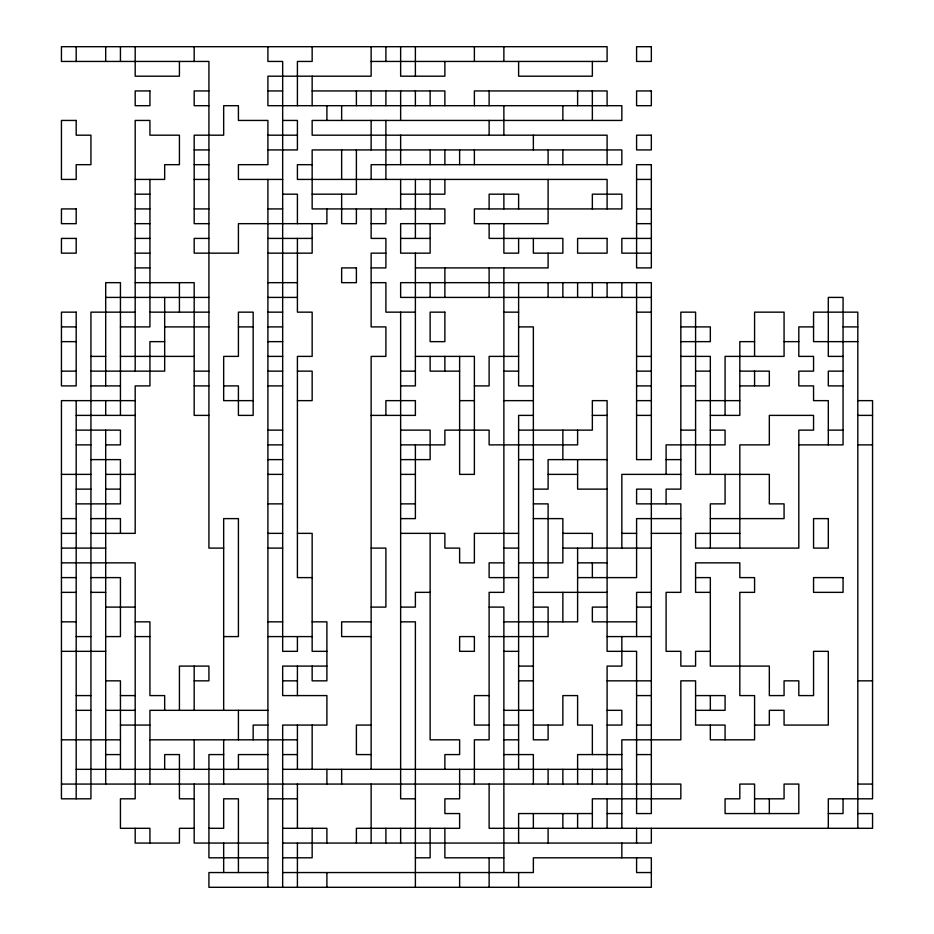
<?xml version="1.0" encoding="UTF-8"?>
<svg xmlns="http://www.w3.org/2000/svg" width="934" height="934" viewBox="0 0 934 934"><rect width="100%" height="100%" fill="white"/><g stroke="black" fill="none" stroke-linecap="round" stroke-linejoin="round"><path stroke-width="1.4" d="M371.137 61.446L607.1 61.446L607.1 46.7L61.446 46.7L61.446 61.446L208.924 61.446L208.924 548.106L223.67 548.106M208.924 90.937L194.179 90.937L194.179 105.694L208.924 105.694M267.906 90.937L282.663 90.937M312.154 90.937L444.876 90.937L444.876 105.694M282.663 120.439L297.409 120.439L297.409 149.93L267.906 149.93M267.906 135.185L297.409 135.185M194.179 149.93L208.924 149.93M194.179 164.676L208.924 164.676M312.154 164.676L297.409 164.676L297.409 179.421L607.1 179.421L607.1 208.924M135.185 179.421L164.676 179.421L164.676 164.676L179.421 164.676L179.421 135.185L149.93 135.185L149.93 120.439L135.185 120.439L135.185 371.137M194.179 179.421L208.924 179.421M282.663 179.421L238.415 179.421L238.415 164.676L267.906 164.676L267.906 120.439L238.415 120.439L238.415 105.694L223.67 105.694L223.67 135.185L194.179 135.185L194.179 223.67L208.924 223.67M636.591 179.421L651.337 179.421M135.185 194.179L149.93 194.179M282.663 194.179L297.409 194.179L297.409 223.67M312.154 194.179L356.391 194.179L356.391 149.93M400.639 194.179L444.876 194.179L444.876 179.421M135.185 208.924L149.93 208.924M194.179 208.924L208.924 208.924M267.906 208.924L282.663 208.924M636.591 208.924L651.337 208.924M135.185 223.67L149.93 223.67M371.137 223.67L385.894 223.67L385.894 208.924M636.591 223.67L651.337 223.67M135.185 238.415L149.93 238.415M208.924 238.415L194.179 238.415L194.179 253.161L238.415 253.161L238.415 223.67L326.9 223.67L326.9 208.924M267.906 238.415L312.154 238.415M400.639 238.415L430.13 238.415M651.337 238.415L621.846 238.415L621.846 253.161L651.337 253.161M135.185 253.161L149.93 253.161M267.906 253.161L312.154 253.161L312.154 223.67M385.894 253.161L371.137 253.161L371.137 326.9L385.894 326.9L385.894 356.391L371.137 356.391L371.137 769.324M135.185 267.906L149.93 267.906M371.137 267.906L385.894 267.906L385.894 238.415L371.137 238.415L371.137 208.924M415.385 267.906L548.106 267.906L548.106 253.161M135.185 282.663L194.179 282.663L194.179 415.385L208.924 415.385M267.906 282.663L297.409 282.663M371.137 282.663L385.894 282.663L385.894 312.154L415.385 312.154M105.694 297.409L208.924 297.409M267.906 297.409L297.409 297.409M651.337 297.409L400.639 297.409L400.639 282.663L651.337 282.663L651.337 459.621L636.591 459.621L636.591 282.663M135.185 312.154L90.937 312.154L90.937 798.815L61.446 798.815L61.446 400.639L135.185 400.639M149.93 312.154L208.924 312.154M267.906 312.154L282.663 312.154M503.87 312.154L518.615 312.154M636.591 312.154L651.337 312.154M61.446 326.9L76.191 326.9M120.439 326.9L149.93 326.9L149.93 179.421M164.676 326.9L208.924 326.9M238.415 326.9L253.161 326.9M267.906 326.9L282.663 326.9M518.615 326.9L533.361 326.9L533.361 739.821L548.106 739.821L548.106 725.076M680.839 326.9L710.33 326.9L710.33 341.646L680.839 341.646M813.561 326.9L798.815 326.9L798.815 356.391L813.561 356.391L813.561 371.137L798.815 371.137L798.815 385.894L813.561 385.894L813.561 400.639L828.306 400.639L828.306 444.876M843.063 326.9L857.809 326.9M61.446 341.646L76.191 341.646M164.676 341.646L149.93 341.646L149.93 385.894L135.185 385.894L135.185 533.361L90.937 533.361M267.906 341.646L282.663 341.646M754.579 341.646L739.821 341.646L739.821 415.385L710.33 415.385M784.07 341.646L798.815 341.646M857.809 341.646L813.561 341.646L813.561 312.154L857.809 312.154L857.809 828.306M90.937 356.391L105.694 356.391M120.439 356.391L194.179 356.391M267.906 356.391L282.663 356.391M415.385 356.391L474.379 356.391L474.379 474.379L459.621 474.379L459.621 356.391M518.615 356.391L489.124 356.391L489.124 385.894L474.379 385.894M636.591 356.391L651.337 356.391M680.839 356.391L710.33 356.391L710.33 474.379M843.063 356.391L828.306 356.391L828.306 297.409L843.063 297.409L843.063 444.876L798.815 444.876M61.446 371.137L76.191 371.137M90.937 371.137L164.676 371.137L164.676 297.409M194.179 371.137L208.924 371.137M267.906 371.137L282.663 371.137M297.409 371.137L312.154 371.137L312.154 400.639L297.409 400.639M400.639 371.137L415.385 371.137M459.621 371.137L430.13 371.137L430.13 356.391M503.87 371.137L518.615 371.137M636.591 371.137L651.337 371.137M695.585 371.137L710.33 371.137M739.821 371.137L769.324 371.137L769.324 385.894L739.821 385.894M843.063 371.137L828.306 371.137L828.306 385.894L843.063 385.894M90.937 385.894L120.439 385.894M194.179 385.894L208.924 385.894M223.67 385.894L238.415 385.894L238.415 415.385L253.161 415.385L253.161 312.154L238.415 312.154L238.415 356.391L223.67 356.391L223.67 400.639L253.161 400.639M267.906 385.894L282.663 385.894M400.639 385.894L415.385 385.894L415.385 253.161M533.361 385.894L518.615 385.894L518.615 282.663M636.591 385.894L651.337 385.894M680.839 385.894L695.585 385.894M459.621 400.639L474.379 400.639M503.87 400.639L533.361 400.639M636.591 400.639L651.337 400.639M695.585 400.639L739.821 400.639M857.809 400.639L872.554 400.639L872.554 798.815L828.306 798.815L828.306 828.306M76.191 415.385L135.185 415.385M371.137 415.385L415.385 415.385L415.385 400.639L385.894 400.639L385.894 415.385M533.361 415.385L518.615 415.385L518.615 769.324M592.354 415.385L607.1 415.385M636.591 415.385L651.337 415.385M857.809 415.385L872.554 415.385M76.191 430.13L120.439 430.13L120.439 444.876L105.694 444.876M267.906 430.13L282.663 430.13M400.639 430.13L430.13 430.13L430.13 459.621L400.639 459.621M518.615 430.13L592.354 430.13L592.354 400.639L607.1 400.639L607.1 651.337L636.591 651.337L636.591 813.561L651.337 813.561L651.337 489.124L636.591 489.124L636.591 503.87L680.839 503.87L680.839 592.354L666.094 592.354L666.094 651.337L680.839 651.337L680.839 666.094L695.585 666.094L695.585 651.337L710.33 651.337M680.839 430.13L695.585 430.13M710.33 430.13L725.076 430.13L725.076 444.876L666.094 444.876L666.094 474.379M828.306 430.13L843.063 430.13M76.191 444.876L90.937 444.876M267.906 444.876L282.663 444.876M400.639 444.876L444.876 444.876L444.876 430.13L489.124 430.13L489.124 444.876L577.609 444.876L577.609 430.13M857.809 444.876L872.554 444.876M90.937 459.621L120.439 459.621L120.439 503.87L76.191 503.87M267.906 459.621L282.663 459.621M518.615 459.621L533.361 459.621M607.1 459.621L548.106 459.621L548.106 489.124L533.361 489.124M666.094 459.621L680.839 459.621M61.446 474.379L90.937 474.379M105.694 474.379L135.185 474.379M267.906 474.379L282.663 474.379M400.639 474.379L415.385 474.379M548.106 474.379L577.609 474.379M680.839 474.379L621.846 474.379L621.846 548.106M76.191 489.124L90.937 489.124M105.694 489.124L120.439 489.124M607.1 489.124L577.609 489.124L577.609 459.621M267.906 503.87L282.663 503.87M400.639 503.87L415.385 503.87M533.361 503.87L548.106 503.87L548.106 577.609L533.361 577.609M61.446 518.615L76.191 518.615M90.937 518.615L120.439 518.615L120.439 533.361M400.639 518.615L415.385 518.615L415.385 444.876M533.361 518.615L562.863 518.615L562.863 562.863L518.615 562.863M680.839 518.615L636.591 518.615L636.591 577.609L577.609 577.609M710.33 518.615L784.07 518.615L784.07 503.87L769.324 503.87L769.324 474.379L695.585 474.379L695.585 312.154L680.839 312.154L680.839 489.124L666.094 489.124L666.094 503.87M61.446 533.361L76.191 533.361M267.906 533.361L282.663 533.361M297.409 533.361L312.154 533.361L312.154 651.337L326.9 651.337M400.639 533.361L444.876 533.361L444.876 548.106L459.621 548.106L459.621 562.863L474.379 562.863L474.379 533.361L518.615 533.361M562.863 533.361L592.354 533.361L592.354 548.106M621.846 533.361L636.591 533.361M651.337 533.361L680.839 533.361M739.821 533.361L695.585 533.361L695.585 548.106L798.815 548.106L798.815 430.13L813.561 430.13L813.561 415.385L769.324 415.385L769.324 444.876L739.821 444.876L739.821 548.106M61.446 548.106L105.694 548.106M267.906 548.106L282.663 548.106M371.137 548.106L385.894 548.106L385.894 607.1L371.137 607.1M503.87 548.106L518.615 548.106M562.863 548.106L651.337 548.106M61.446 562.863L135.185 562.863L135.185 798.815L120.439 798.815L120.439 828.306L149.93 828.306L149.93 843.063M503.87 562.863L489.124 562.863L489.124 577.609L518.615 577.609M577.609 562.863L607.1 562.863M61.446 577.609L76.191 577.609M90.937 577.609L120.439 577.609L120.439 636.591L105.694 636.591M312.154 577.609L297.409 577.609L297.409 356.391L312.154 356.391L312.154 312.154L297.409 312.154L297.409 238.415M695.585 577.609L710.33 577.609L710.33 666.094L769.324 666.094L769.324 695.585L784.07 695.585L784.07 680.839L798.815 680.839L798.815 695.585L813.561 695.585L813.561 651.337L828.306 651.337L828.306 725.076L784.07 725.076L784.07 710.33L769.324 710.33L769.324 725.076L754.579 725.076M61.446 592.354L76.191 592.354M90.937 592.354L105.694 592.354M430.13 592.354L415.385 592.354L415.385 607.1L400.639 607.1M533.361 592.354L607.1 592.354M651.337 592.354L636.591 592.354L636.591 636.591M710.33 592.354L695.585 592.354L695.585 562.863L739.821 562.863L739.821 577.609L754.579 577.609L754.579 592.354L739.821 592.354L739.821 695.585L754.579 695.585L754.579 739.821L710.33 739.821L710.33 725.076M105.694 607.1L135.185 607.1M489.124 607.1L503.87 607.1L503.87 872.554M533.361 607.1L548.106 607.1L548.106 636.591L489.124 636.591M607.1 607.1L592.354 607.1L592.354 621.846L636.591 621.846M636.591 607.1L651.337 607.1M61.446 621.846L76.191 621.846M135.185 621.846L149.93 621.846L149.93 695.585L164.676 695.585L164.676 710.33M267.906 621.846L282.663 621.846M312.154 621.846L326.9 621.846L326.9 680.839L312.154 680.839L312.154 666.094M371.137 621.846L341.646 621.846L341.646 636.591L371.137 636.591M400.639 621.846L415.385 621.846L415.385 887.3M503.87 621.846L577.609 621.846L577.609 548.106M76.191 636.591L90.937 636.591M135.185 636.591L149.93 636.591M223.67 636.591L238.415 636.591L238.415 518.615L223.67 518.615L223.67 710.33M267.906 636.591L312.154 636.591M607.1 636.591L651.337 636.591M61.446 651.337L105.694 651.337M503.87 651.337L518.615 651.337M326.9 666.094L282.663 666.094L282.663 695.585L326.9 695.585L326.9 725.076L282.663 725.076L282.663 887.3M518.615 666.094L533.361 666.094M105.694 680.839L120.439 680.839L120.439 769.324M194.179 680.839L208.924 680.839L208.924 666.094L179.421 666.094L179.421 710.33M282.663 680.839L297.409 680.839M518.615 680.839L533.361 680.839M607.1 680.839L651.337 680.839M857.809 680.839L872.554 680.839M76.191 695.585L90.937 695.585M120.439 695.585L135.185 695.585M489.124 695.585L474.379 695.585L474.379 725.076L489.124 725.076M636.591 695.585L651.337 695.585M695.585 695.585L725.076 695.585L725.076 710.33L695.585 710.33M76.191 710.33L90.937 710.33M105.694 710.33L135.185 710.33M267.906 710.33L149.93 710.33L149.93 784.07M503.87 710.33L533.361 710.33M607.1 710.33L621.846 710.33L621.846 725.076L607.1 725.076M120.439 725.076L149.93 725.076M267.906 725.076L253.161 725.076L253.161 739.821M371.137 725.076L356.391 725.076L356.391 754.579L371.137 754.579M503.87 725.076L518.615 725.076M533.361 725.076L562.863 725.076L562.863 695.585L577.609 695.585L577.609 725.076L592.354 725.076L592.354 754.579M636.591 725.076L651.337 725.076M61.446 739.821L120.439 739.821M149.93 739.821L297.409 739.821M503.87 739.821L518.615 739.821M105.694 754.579L120.439 754.579M223.67 754.579L208.924 754.579L208.924 857.809L267.906 857.809M267.906 754.579L238.415 754.579L238.415 769.324M282.663 754.579L297.409 754.579M503.87 754.579L533.361 754.579L533.361 784.07M621.846 754.579L577.609 754.579L577.609 784.07M636.591 754.579L651.337 754.579M76.191 769.324L267.906 769.324M282.663 769.324L621.846 769.324M61.446 784.07L680.839 784.07L680.839 798.815L592.354 798.815L592.354 828.306M857.809 784.07L872.554 784.07M194.179 798.815L179.421 798.815L179.421 754.579L164.676 754.579L164.676 769.324M267.906 798.815L297.409 798.815M415.385 798.815L400.639 798.815L400.639 312.154M754.579 798.815L784.07 798.815L784.07 784.07L798.815 784.07L798.815 813.561L725.076 813.561L725.076 798.815L739.821 798.815L739.821 784.07L754.579 784.07L754.579 813.561M592.354 813.561L518.615 813.561L518.615 843.063M607.1 813.561L621.846 813.561M828.306 813.561L843.063 813.561L843.063 798.815M857.809 813.561L872.554 813.561L872.554 828.306L489.124 828.306L489.124 784.07M194.179 828.306L179.421 828.306L179.421 843.063L135.185 843.063L135.185 828.306M208.924 828.306L223.67 828.306L223.67 798.815L238.415 798.815L238.415 872.554M282.663 828.306L326.9 828.306L326.9 843.063M267.906 843.063L194.179 843.063L194.179 784.07M282.663 843.063L651.337 843.063L651.337 828.306M282.663 857.809L312.154 857.809L312.154 828.306M415.385 857.809L430.13 857.809L430.13 828.306M503.87 857.809L444.876 857.809L444.876 828.306M267.906 872.554L208.924 872.554L208.924 887.3L651.337 887.3L651.337 857.809L533.361 857.809L533.361 872.554L282.663 872.554M651.337 872.554L636.591 872.554L636.591 857.809M769.324 798.815L769.324 813.561M754.579 356.391L754.579 312.154L784.07 312.154L784.07 356.391L725.076 356.391L725.076 415.385M754.579 371.137L754.579 385.894M725.076 474.379L725.076 503.87L710.33 503.87L710.33 548.106M725.076 739.821L725.076 725.076L695.585 725.076L695.585 680.839L680.839 680.839L680.839 739.821L621.846 739.821L621.846 828.306M710.33 695.585L710.33 710.33M636.591 828.306L636.591 843.063M621.846 282.663L621.846 297.409M621.846 636.591L621.846 666.094L607.1 666.094L607.1 784.07M621.846 843.063L621.846 857.809M607.1 105.694L607.1 90.937L474.379 90.937L474.379 105.694M607.1 164.676L607.1 135.185L312.154 135.185L312.154 120.439L621.846 120.439L621.846 105.694L267.906 105.694L267.906 76.191L371.137 76.191L371.137 46.7M607.1 282.663L607.1 297.409M607.1 798.815L607.1 828.306M592.354 61.446L592.354 76.191L518.615 76.191L518.615 61.446M592.354 90.937L592.354 120.439M592.354 208.924L592.354 194.179L621.846 194.179L621.846 208.924L474.379 208.924L474.379 223.67L548.106 223.67L548.106 179.421M592.354 282.663L592.354 297.409M592.354 562.863L592.354 577.609M592.354 769.324L592.354 784.07M577.609 90.937L577.609 105.694M577.609 282.663L577.609 297.409M577.609 813.561L577.609 828.306M562.863 105.694L562.863 120.439M562.863 149.93L562.863 164.676M562.863 282.663L562.863 297.409M562.863 430.13L562.863 459.621M562.863 592.354L562.863 621.846M562.863 769.324L562.863 784.07M562.863 813.561L562.863 828.306M548.106 149.93L548.106 164.676M548.106 282.663L548.106 297.409M548.106 769.324L548.106 784.07M548.106 828.306L548.106 843.063M533.361 135.185L533.361 149.93M533.361 238.415L533.361 253.161L562.863 253.161L562.863 238.415L489.124 238.415L489.124 223.67M533.361 813.561L533.361 828.306M518.615 208.924L518.615 194.179L489.124 194.179L489.124 208.924M518.615 238.415L518.615 253.161L503.87 253.161L503.87 223.67M518.615 872.554L518.615 887.3M503.87 46.7L503.87 61.446M503.87 105.694L503.87 135.185M503.87 194.179L503.87 208.924M503.87 267.906L503.87 592.354L489.124 592.354L489.124 739.821L474.379 739.821L474.379 784.07M489.124 90.937L489.124 105.694M489.124 120.439L489.124 135.185M489.124 267.906L489.124 297.409M489.124 857.809L489.124 887.3M474.379 46.7L474.379 61.446M474.379 149.93L474.379 164.676M459.621 149.93L459.621 164.676M459.621 769.324L459.621 798.815L444.876 798.815L444.876 813.561L459.621 813.561L459.621 828.306L356.391 828.306L356.391 843.063M459.621 872.554L459.621 887.3M444.876 61.446L444.876 76.191L400.639 76.191L400.639 46.7M444.876 149.93L444.876 164.676M444.876 267.906L444.876 297.409M444.876 356.391L444.876 371.137M444.876 769.324L444.876 754.579L459.621 754.579L459.621 739.821L430.13 739.821L430.13 533.361M430.13 90.937L430.13 105.694M430.13 149.93L430.13 164.676M430.13 179.421L430.13 208.924M430.13 223.67L430.13 253.161L400.639 253.161L400.639 223.67L444.876 223.67L444.876 208.924L312.154 208.924L312.154 149.93L621.846 149.93L621.846 164.676L371.137 164.676L371.137 179.421M430.13 282.663L430.13 297.409M415.385 46.7L415.385 76.191M415.385 90.937L415.385 105.694M415.385 179.421L415.385 238.415M400.639 90.937L400.639 120.439M400.639 135.185L400.639 164.676M400.639 179.421L400.639 208.924M400.639 828.306L400.639 843.063M385.894 46.7L385.894 61.446M385.894 90.937L385.894 105.694M385.894 120.439L385.894 179.421M385.894 828.306L385.894 843.063M371.137 90.937L371.137 105.694M371.137 120.439L371.137 149.93M371.137 784.07L371.137 843.063M356.391 90.937L356.391 105.694M356.391 208.924L356.391 223.67L341.646 223.67L341.646 194.179M341.646 105.694L341.646 120.439M341.646 149.93L341.646 179.421M341.646 769.324L341.646 784.07M326.9 105.694L326.9 120.439M326.9 769.324L326.9 784.07M326.9 872.554L326.9 887.3M312.154 46.7L312.154 61.446L297.409 61.446L297.409 105.694M312.154 76.191L312.154 105.694M312.154 725.076L312.154 769.324M297.409 636.591L297.409 651.337L282.663 651.337L282.663 61.446L267.906 61.446L267.906 46.7M297.409 666.094L297.409 695.585M297.409 725.076L297.409 769.324M297.409 784.07L297.409 828.306M297.409 843.063L297.409 887.3M267.906 179.421L267.906 887.3M238.415 710.33L238.415 739.821M223.67 739.821L223.67 784.07M223.67 843.063L223.67 872.554M194.179 46.7L194.179 61.446M194.179 666.094L194.179 710.33M194.179 739.821L194.179 769.324M179.421 61.446L179.421 76.191L135.185 76.191L135.185 46.7M179.421 282.663L179.421 312.154M120.439 46.7L120.439 61.446M120.439 415.385L120.439 282.663L105.694 282.663L105.694 385.894M105.694 46.7L105.694 61.446M105.694 400.639L105.694 415.385M105.694 430.13L105.694 784.07M76.191 46.7L76.191 61.446M76.191 400.639L76.191 798.815M651.337 46.7L636.591 46.7L636.591 61.446L651.337 61.446L651.337 46.7M149.93 90.937L135.185 90.937L135.185 105.694L149.93 105.694L149.93 90.937M651.337 90.937L636.591 90.937L636.591 105.694L651.337 105.694L651.337 90.937M76.191 120.439L61.446 120.439L61.446 179.421L76.191 179.421L76.191 164.676L90.937 164.676L90.937 135.185L76.191 135.185L76.191 120.439M651.337 135.185L636.591 135.185L636.591 149.93L651.337 149.93L651.337 135.185M651.337 164.676L636.591 164.676L636.591 267.906L651.337 267.906L651.337 164.676M76.191 208.924L61.446 208.924L61.446 223.67L76.191 223.67L76.191 208.924M76.191 238.415L61.446 238.415L61.446 253.161L76.191 253.161L76.191 238.415M607.1 238.415L577.609 238.415L577.609 253.161L607.1 253.161L607.1 238.415M356.391 267.906L341.646 267.906L341.646 282.663L356.391 282.663L356.391 267.906M76.191 312.154L61.446 312.154L61.446 385.894L76.191 385.894L76.191 312.154M444.876 312.154L430.13 312.154L430.13 341.646L444.876 341.646L444.876 312.154M828.306 518.615L813.561 518.615L813.561 548.106L828.306 548.106L828.306 518.615M843.063 577.609L813.561 577.609L813.561 592.354L843.063 592.354L843.063 577.609M474.379 636.591L459.621 636.591L459.621 651.337L474.379 651.337L474.379 636.591"/></g></svg>
